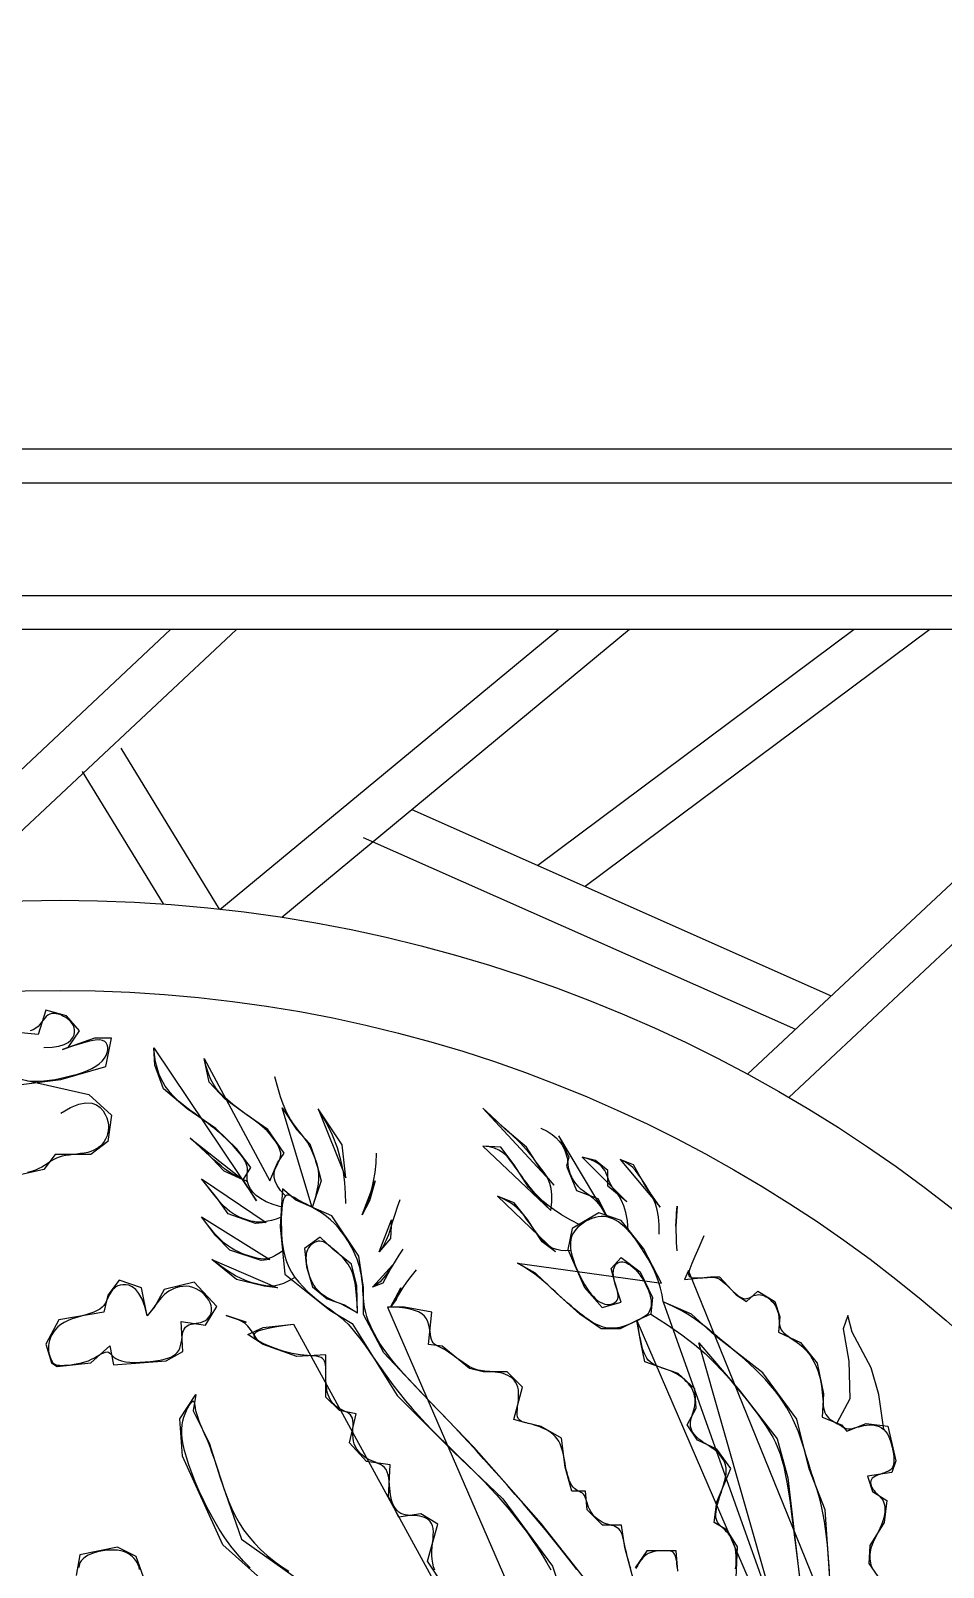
# Model space of a CAD drawing. Header units: metres. Extents: x -5582206 to 1721362, y -2047520 to 6750995.
# Drawn here: x 3892 to 4296, y 2332 to 3013 of the extents above; entities that cross this region are included whole.
import ezdxf

# ---------------------------------------------------------------- set-up
doc = ezdxf.new("R2010")
doc.units = ezdxf.units.M
for name, color, linetype in [('3', 3, 'Continuous'), ('4', 4, 'Continuous'), ('7', 7, 'Continuous')]:
    doc.layers.add(name, color=color, linetype=linetype)

msp = doc.modelspace()

# ---------------------------------------------------------------- linework, layer by layer
at = {"layer": '3'}
for p, q in [((3953.71, 2747.44), (3819.58, 2621.73)), ((3982.96, 2747.44), (3852.64, 2625.3)), ((4125.83, 2747.44), (3975.63, 2623.13)), ((4157.2, 2747.44), (4003.05, 2619.87)), ((4256.85, 2747.44), (4116.63, 2642.8)), ((4290.29, 2747.44), (4137.59, 2633.49)), ((3931.7, 2694.93), (3975.38, 2623.55)), ((4361.47, 2692.52), (4209.5, 2550.3)), ((3914.64, 2684.49), (3950.55, 2625.81)), ((4375.63, 2678.38), (4227.78, 2540.01)), ((4060.74, 2667.61), (4246.65, 2585.07)), ((4039.17, 2655.3), (4230.8, 2570.23))]:
    msp.add_line(p, q, dxfattribs=at)
for points in [[(5239.88, 1227.44), (5239.88, 2812.44), (2569.88, 2812.44), (2569.88, 1227.44)], [(5189.88, 1227.44), (5189.88, 2762.44), (2619.88, 2762.44), (2619.88, 1227.44)], [(3890.38, 2547.34), (3892.78, 2547.16), (3895.21, 2547.16), (3897.67, 2547.33), (3900.15, 2547.63), (3902.64, 2548.04), (3905.14, 2548.53), (3907.63, 2549.08), (3910.09, 2549.69), (3912.48, 2550.36), (3914.77, 2551.1), (3916.92, 2551.92), (3918.9, 2552.82), (3920.67, 2553.82), (3922.21, 2554.91), (3923.48, 2556.1), (3924.48, 2557.36), (3925.23, 2558.64), (3925.72, 2559.92), (3925.97, 2561.15), (3925.99, 2562.3), (3925.77, 2563.33), (3925.33, 2564.2), (3924.66, 2564.88), (3923.68, 2565.33), (3922.3, 2565.51), (3920.41, 2565.4), (3917.93, 2564.96), (3914.76, 2564.14), (3910.81, 2562.93), (3905.97, 2561.29), (3908.47, 2562.12), (3913.46, 2569.61), (3907.63, 2576.27), (3898.47, 2578.76), (3895.14, 2567.95), (3878.48, 2569.61)], [(3897.64, 2562.12), (3897.64, 2562.12), (3901.32, 2562.29), (3904.29, 2562.75), (3906.63, 2563.47), (3908.4, 2564.37), (3909.67, 2565.41), (3910.52, 2566.54), (3911.02, 2567.7), (3911.24, 2568.85), (3911.25, 2569.93), (3911.06, 2570.94), (3910.71, 2571.89), (3910.2, 2572.76), (3909.57, 2573.56), (3908.82, 2574.3), (3907.99, 2574.97), (3907.08, 2575.58), (3906.12, 2576.11), (3905.13, 2576.57), (3904.11, 2576.92), (3903.11, 2577.15), (3902.12, 2577.25), (3901.16, 2577.19), (3900.27, 2576.96), (3899.44, 2576.55), (3898.7, 2575.93), (3898.01, 2575.16), (3897.34, 2574.28), (3896.65, 2573.34), (3895.9, 2572.39), (3895.05, 2571.49), (3894.07, 2570.69), (3892.92, 2570.03), (3891.57, 2569.55)], [(3885.15, 2545.48), (3905.14, 2547.98), (3925.13, 2553.8), (3927.62, 2566.28), (3920.13, 2566.28), (3905.97, 2561.29)], [(4003.17, 2491.37), (4003.17, 2491.37), (3999.33, 2492.52), (3996.19, 2493.8), (3993.69, 2495.17), (3991.74, 2496.59), (3990.28, 2498.03), (3989.23, 2499.45), (3988.52, 2500.81), (3988.07, 2502.08), (3987.81, 2503.23), (3987.71, 2504.27), (3987.71, 2505.22), (3987.77, 2506.11), (3987.85, 2506.95), (3987.91, 2507.77), (3987.9, 2508.6), (3987.78, 2509.44), (3987.53, 2510.33), (3987.13, 2511.26), (3986.61, 2512.23), (3985.98, 2513.23), (3985.25, 2514.25), (3984.43, 2515.3), (3983.54, 2516.36), (3982.59, 2517.43), (3981.6, 2518.52), (3980.55, 2519.6), (3979.46, 2520.69), (3978.32, 2521.79), (3977.13, 2522.89), (3975.89, 2523.99), (3974.6, 2525.09), (3973.26, 2526.2), (3971.87, 2527.3), (3970.43, 2528.41), (3968.97, 2529.51), (3967.48, 2530.61), (3965.98, 2531.72), (3964.49, 2532.82), (3963, 2533.93), (3961.54, 2535.03), (3960.11, 2536.14), (3958.72, 2537.26), (3957.37, 2538.4), (3956.07, 2539.59), (3954.83, 2540.83), (3953.64, 2542.14), (3952.52, 2543.53), (3951.47, 2545.02), (3950.5, 2546.61), (3949.61, 2548.33), (3948.81, 2550.18), (3948.11, 2552.18), (3947.52, 2554.34), (3947.04, 2556.68), (3946.68, 2559.21), (3946.46, 2561.95), (3991.92, 2494.23), (3986.03, 2503.49), (3989.4, 2508.95), (3983.08, 2517.36), (3973.82, 2526.2), (3961.19, 2535.03), (3950.67, 2543.86), (3946.88, 2554.38), (3946.46, 2561.95)], [(4004.72, 2496.44), (4004.72, 2496.44), (4002.52, 2498.8), (4001.01, 2500.94), (4000.11, 2502.85), (3999.69, 2504.57), (3999.66, 2506.11), (3999.91, 2507.47), (4000.34, 2508.68), (4000.84, 2509.76), (4001.32, 2510.72), (4001.75, 2511.58), (4002.12, 2512.37), (4002.41, 2513.13), (4002.6, 2513.87), (4002.68, 2514.63), (4002.64, 2515.44), (4002.45, 2516.31), (4002.11, 2517.28), (4001.63, 2518.32), (4001.02, 2519.43), (4000.29, 2520.57), (3999.47, 2521.73), (3998.56, 2522.9), (3997.59, 2524.04), (3996.56, 2525.15), (3995.48, 2526.2), (3994.38, 2527.19), (3993.25, 2528.15), (3992.09, 2529.06), (3990.92, 2529.95), (3989.74, 2530.81), (3988.55, 2531.66), (3987.36, 2532.51), (3986.18, 2533.35), (3985, 2534.2), (3983.82, 2535.07), (3982.64, 2535.97), (3981.45, 2536.9), (3980.24, 2537.88), (3979.02, 2538.91), (3977.79, 2540.01), (3976.53, 2541.18), (3975.27, 2542.5), (3974.02, 2544.04), (3972.82, 2545.85), (3971.67, 2548.02), (3970.6, 2550.6), (3969.62, 2553.68), (3968.77, 2557.32), (3997.82, 2503.07), (4001.19, 2511.06), (4004.13, 2515.26), (3996.98, 2525.78), (3987.29, 2532.51), (3978.03, 2539.24), (3970.87, 2546.81), (3968.77, 2557.32)], [(3880.98, 2549.64), (3917.63, 2541.32), (3927.62, 2532.17), (3925.96, 2520.52), (3918.46, 2514.7), (3902.64, 2514.7), (3897.64, 2508.04), (3879.32, 2503.88)], [(3999.92, 2549.33), (3999.92, 2549.33), (4001.18, 2544.53), (4002.4, 2540.5), (4003.6, 2537.13), (4004.77, 2534.33), (4005.9, 2532.03), (4006.98, 2530.12), (4008.02, 2528.52), (4009.01, 2527.14), (4009.94, 2525.9), (4010.82, 2524.77), (4011.65, 2523.73), (4012.42, 2522.75), (4013.14, 2521.82), (4013.81, 2520.92), (4014.43, 2520.02), (4015.01, 2519.12), (4015.54, 2518.18), (4016.03, 2517.21), (4016.49, 2516.2), (4016.92, 2515.14), (4017.33, 2514.05), (4017.72, 2512.9), (4018.1, 2511.71), (4018.48, 2510.46), (4018.86, 2509.14), (4019.17, 2507.69), (4019.38, 2506), (4019.41, 2504.01), (4019.21, 2501.63), (4018.71, 2498.76), (4017.87, 2495.33), (4016.62, 2491.25), (4003.29, 2535.45), (4009.61, 2525.78), (4015.5, 2519.47), (4018.45, 2511.06), (4020.55, 2503.07), (4016.62, 2491.25)], [(3905.14, 2533), (3905.14, 2533), (3909.48, 2535.54), (3913.17, 2537.03), (3916.28, 2537.62), (3918.84, 2537.46), (3920.93, 2536.72), (3922.59, 2535.55), (3923.88, 2534.09), (3924.85, 2532.52), (3925.55, 2530.95), (3926.02, 2529.42), (3926.27, 2527.94), (3926.32, 2526.51), (3926.2, 2525.14), (3925.92, 2523.85), (3925.51, 2522.63), (3924.99, 2521.49), (3924.37, 2520.44), (3923.65, 2519.49), (3922.84, 2518.62), (3921.92, 2517.85), (3920.88, 2517.17), (3919.74, 2516.58), (3918.47, 2516.08), (3917.07, 2515.67), (3915.56, 2515.34), (3913.95, 2515.09), (3912.28, 2514.87), (3910.6, 2514.68), (3908.94, 2514.48), (3907.33, 2514.24), (3905.82, 2513.95), (3904.44, 2513.59), (3903.22, 2513.12), (3902.11, 2512.57), (3901.09, 2511.95), (3900.09, 2511.28), (3899.07, 2510.58), (3897.98, 2509.86), (3896.78, 2509.15), (3895.42, 2508.45), (3893.87, 2507.8), (3892.16, 2507.21), (3890.34, 2506.7)], [(4031.5, 2492.97), (4031.5, 2492.97), (4031.41, 2497.38), (4031.07, 2502.09), (4030.41, 2507.05), (4029.34, 2512.27), (4027.78, 2517.69), (4025.64, 2523.31), (4022.84, 2529.1), (4019.29, 2535.03), (4031.5, 2504.33), (4029.82, 2519.05), (4019.29, 2535.03)], [(4122.41, 2489.82), (4122.41, 2489.82), (4122.77, 2493.73), (4122.77, 2496.99), (4122.46, 2499.68), (4121.91, 2501.92), (4121.16, 2503.78), (4120.29, 2505.35), (4119.34, 2506.74), (4118.37, 2508.02), (4117.43, 2509.28), (4116.51, 2510.54), (4115.58, 2511.81), (4114.64, 2513.07), (4113.65, 2514.35), (4112.61, 2515.65), (4111.48, 2516.97), (4110.25, 2518.31), (4108.9, 2519.7), (4107.39, 2521.17), (4105.66, 2522.8), (4103.68, 2524.63), (4101.39, 2526.74), (4098.75, 2529.17), (4095.72, 2532), (4092.24, 2535.28), (4123.89, 2501.19), (4117.96, 2508.1), (4111.53, 2517.98), (4102.13, 2525.89), (4092.24, 2535.28)], [(3987.95, 2502.62), (3987.95, 2502.62), (3987.12, 2503), (3986.12, 2503.47), (3984.95, 2504.04), (3983.65, 2504.71), (3982.25, 2505.48), (3980.78, 2506.36), (3979.26, 2507.34), (3977.72, 2508.43), (3976.17, 2509.63), (3974.61, 2510.95), (3972.97, 2512.4), (3971.23, 2513.99), (3969.35, 2515.73), (3967.28, 2517.64), (3965, 2519.72), (3962.45, 2521.99), (3986.03, 2503.49), (3977.61, 2507.27), (3969.61, 2515.68), (3962.45, 2521.99)], [(4117.96, 2526.38), (4117.96, 2526.38), (4120.67, 2525.03), (4122.9, 2523.6), (4124.7, 2522.12), (4126.11, 2520.63), (4127.21, 2519.16), (4128.03, 2517.75), (4128.62, 2516.43), (4129.05, 2515.23), (4129.35, 2514.17), (4129.55, 2513.24), (4129.69, 2512.41), (4129.78, 2511.63), (4129.86, 2510.87), (4129.94, 2510.11), (4130.06, 2509.31), (4130.24, 2508.43), (4130.5, 2507.46), (4130.85, 2506.4), (4131.31, 2505.28), (4131.87, 2504.12), (4132.56, 2502.96), (4133.36, 2501.81), (4134.31, 2500.71), (4135.39, 2499.66), (4136.62, 2498.69), (4137.98, 2497.72), (4139.43, 2496.66), (4140.96, 2495.43), (4142.54, 2493.94), (4144.14, 2492.1), (4145.74, 2489.83), (4147.3, 2487.04), (4125.87, 2522.92), (4130.32, 2513.54), (4129.33, 2509.59), (4133.79, 2498.72), (4143.18, 2495.26), (4147.3, 2487.04)], [(4044.97, 2515.26), (4044.97, 2515.26), (4044.72, 2510.84), (4044.28, 2506.73), (4043.68, 2502.92), (4042.92, 2499.38), (4042.02, 2496.13), (4041, 2493.14), (4039.88, 2490.41), (4038.66, 2487.92), (4044.55, 2503.07), (4042.02, 2494.23), (4038.66, 2487.92)], [(4135.46, 2483.45), (4135.46, 2483.45), (4130.94, 2485.78), (4127.09, 2488.01), (4123.85, 2490.13), (4121.13, 2492.15), (4118.85, 2494.07), (4116.95, 2495.89), (4115.33, 2497.62), (4113.92, 2499.25), (4112.65, 2500.8), (4111.5, 2502.27), (4110.43, 2503.69), (4109.43, 2505.06), (4108.48, 2506.4), (4107.55, 2507.73), (4106.62, 2509.06), (4105.68, 2510.41), (4104.69, 2511.78), (4103.61, 2513.13), (4102.39, 2514.42), (4100.97, 2515.62), (4099.3, 2516.66), (4097.32, 2517.52), (4094.99, 2518.14), (4092.24, 2518.48), (4122.41, 2489.82), (4112.52, 2500.2), (4106.09, 2510.08), (4100.16, 2517.98), (4092.24, 2518.48)], [(4156.67, 2480.96), (4156.67, 2480.96), (4156.28, 2485.35), (4155.62, 2488.96), (4154.75, 2491.89), (4153.75, 2494.26), (4152.69, 2496.17), (4151.62, 2497.71), (4150.61, 2498.99), (4149.73, 2500.12), (4149.04, 2501.17), (4148.5, 2502.18), (4148.07, 2503.14), (4147.73, 2504.07), (4147.41, 2504.97), (4147.09, 2505.85), (4146.73, 2506.72), (4146.27, 2507.57), (4145.7, 2508.41), (4144.97, 2509.25), (4144.07, 2510.06), (4142.98, 2510.85), (4141.68, 2511.59), (4140.14, 2512.3), (4138.34, 2512.95), (4136.26, 2513.54), (4156.04, 2493.78), (4147.63, 2500.69), (4147.63, 2507.61), (4142.19, 2512.06), (4136.26, 2513.54)], [(4170.38, 2479.45), (4170.38, 2479.45), (4170.39, 2483.58), (4170.08, 2487.15), (4169.5, 2490.22), (4168.71, 2492.88), (4167.76, 2495.2), (4166.7, 2497.27), (4165.57, 2499.15), (4164.45, 2500.94), (4163.35, 2502.68), (4162.25, 2504.39), (4161.11, 2506.02), (4159.87, 2507.58), (4158.5, 2509.03), (4156.94, 2510.35), (4155.14, 2511.53), (4153.07, 2512.55), (4170.88, 2491.31), (4163.95, 2501.19), (4159.01, 2510.08), (4153.07, 2512.55)], [(4002.89, 2486.89), (4002.89, 2486.89), (4000.55, 2486.11), (3998.57, 2485.52), (3996.88, 2485.09), (3995.42, 2484.82), (3994.13, 2484.68), (3992.94, 2484.67), (3991.79, 2484.76), (3990.63, 2484.94), (3989.39, 2485.21), (3988.09, 2485.55), (3986.75, 2485.97), (3985.39, 2486.48), (3984.02, 2487.08), (3982.66, 2487.76), (3981.34, 2488.55), (3980.07, 2489.43), (3978.86, 2490.42), (3977.66, 2491.56), (3976.42, 2492.89), (3975.08, 2494.45), (3973.57, 2496.29), (3971.85, 2498.45), (3969.84, 2500.97), (3967.51, 2503.91), (3996.13, 2484.56), (3991.5, 2484.14), (3979.29, 2488.34), (3974.24, 2495.49), (3967.51, 2503.91)], [(4140.03, 2323.18), (4118.09, 2351.07), (4088.18, 2384.94), (4065.24, 2408.85), (4048.29, 2426.78), (4039.31, 2443.72), (4039.31, 2455.68), (4037.32, 2469.62), (4025.35, 2487.56), (4009.39, 2494.53), (4003.41, 2499.51), (4002.41, 2482.57), (4004.41, 2461.65), (4024.35, 2445.71), (4034.32, 2439.74), (4054.27, 2407.86), (4079.2, 2382.95), (4101.14, 2362.03), (4123.08, 2332.14), (4130.06, 2311.22)], [(4133.83, 2330.65), (4131.33, 2333.97), (4128.69, 2337.39), (4125.91, 2340.91), (4122.99, 2344.53), (4119.94, 2348.25), (4116.76, 2352.07), (4113.47, 2355.97), (4110.07, 2359.93), (4106.61, 2363.93), (4103.11, 2367.92), (4099.61, 2371.89), (4096.13, 2375.79), (4092.69, 2379.6), (4089.34, 2383.28), (4086.09, 2386.82), (4082.95, 2390.2), (4079.91, 2393.45), (4076.98, 2396.57), (4074.15, 2399.56), (4071.41, 2402.43), (4068.78, 2405.19), (4066.24, 2407.86), (4063.79, 2410.43), (4061.44, 2412.91), (4059.2, 2415.32), (4057.05, 2417.67), (4055.02, 2419.97), (4053.1, 2422.22), (4051.3, 2424.43), (4049.62, 2426.62), (4048.06, 2428.79), (4046.63, 2430.94), (4045.32, 2433.05), (4044.15, 2435.13), (4043.11, 2437.16), (4042.21, 2439.13), (4041.44, 2441.05), (4040.81, 2442.89), (4040.31, 2444.66), (4039.94, 2446.36), (4039.66, 2448.02), (4039.46, 2449.64), (4039.31, 2451.23), (4039.19, 2452.81), (4039.09, 2454.4), (4038.98, 2456.01), (4038.84, 2457.64), (4038.65, 2459.31), (4038.39, 2461.02), (4038.06, 2462.77), (4037.64, 2464.57), (4037.11, 2466.42), (4036.45, 2468.32), (4035.65, 2470.29), (4034.71, 2472.31), (4033.61, 2474.36), (4032.39, 2476.41), (4031.04, 2478.44), (4029.59, 2480.42), (4028.03, 2482.31), (4026.4, 2484.09), (4024.68, 2485.73), (4022.91, 2487.2), (4021.11, 2488.52), (4019.29, 2489.71), (4017.5, 2490.77), (4015.75, 2491.74), (4014.07, 2492.62), (4012.5, 2493.43), (4011.06, 2494.2), (4009.76, 2494.92), (4008.61, 2495.58), (4007.6, 2496.12), (4006.71, 2496.52), (4005.94, 2496.73), (4005.28, 2496.72), (4004.72, 2496.44), (4004.24, 2495.86), (4003.84, 2494.94), (4003.52, 2493.72), (4003.27, 2492.23), (4003.08, 2490.5), (4002.95, 2488.57), (4002.89, 2486.47), (4002.87, 2484.24), (4002.91, 2481.91), (4003, 2479.52), (4003.17, 2477.08), (4003.44, 2474.61), (4003.85, 2472.13), (4004.42, 2469.67), (4005.18, 2467.22), (4006.16, 2464.82), (4007.4, 2462.48), (4008.9, 2460.22), (4010.63, 2458.04), (4012.53, 2455.97), (4014.55, 2453.99), (4016.62, 2452.14), (4018.71, 2450.41), (4020.75, 2448.82), (4022.69, 2447.37), (4024.49, 2446.07), (4026.17, 2444.85), (4027.77, 2443.65), (4029.34, 2442.39), (4030.9, 2441.01), (4032.51, 2439.43), (4034.19, 2437.59), (4035.99, 2435.42), (4037.93, 2432.86), (4040.03, 2429.96), (4042.25, 2426.79), (4044.61, 2423.4), (4047.08, 2419.87), (4049.66, 2416.25), (4052.34, 2412.61), (4055.1, 2409.02), (4057.94, 2405.52), (4060.85, 2402.13), (4063.8, 2398.83), (4066.78, 2395.63), (4069.77, 2392.51), (4072.77, 2389.47), (4075.75, 2386.51), (4078.7, 2383.61), (4081.61, 2380.78), (4084.48, 2377.98), (4087.31, 2375.19), (4090.11, 2372.39), (4092.89, 2369.54), (4095.65, 2366.64), (4098.4, 2363.64), (4101.14, 2360.53), (4103.88, 2357.29), (4106.59, 2353.95), (4109.24, 2350.53), (4111.8, 2347.08), (4114.24, 2343.64), (4116.54, 2340.22), (4118.67, 2336.88), (4120.59, 2333.64), (4122.29, 2330.52)], [(4055.5, 2494.65), (4055.5, 2494.65), (4054.22, 2491.37), (4053.16, 2488.14), (4052.23, 2485.01), (4051.34, 2481.98), (4050.39, 2479.1), (4049.28, 2476.38), (4047.93, 2473.84), (4046.23, 2471.52), (4051.71, 2485.82), (4051.29, 2477.41), (4046.23, 2471.52)], [(4131.26, 2472.09), (4131.26, 2472.09), (4128.86, 2472.01), (4126.79, 2472.16), (4124.99, 2472.53), (4123.45, 2473.07), (4122.1, 2473.77), (4120.92, 2474.59), (4119.85, 2475.52), (4118.87, 2476.53), (4117.93, 2477.58), (4117.01, 2478.69), (4116.12, 2479.84), (4115.24, 2481.02), (4114.36, 2482.24), (4113.47, 2483.5), (4112.55, 2484.78), (4111.61, 2486.08), (4110.63, 2487.4), (4109.56, 2488.73), (4108.35, 2490.05), (4106.97, 2491.36), (4105.35, 2492.65), (4103.47, 2493.9), (4101.25, 2495.1), (4098.67, 2496.25), (4124.39, 2471.54), (4118.45, 2475.99), (4112.03, 2485.87), (4106.09, 2493.28), (4098.67, 2496.25)], [(4003.85, 2472.13), (4003.85, 2472.13), (4001.77, 2470.81), (4000.01, 2469.81), (3998.52, 2469.1), (3997.22, 2468.63), (3996.04, 2468.39), (3994.94, 2468.32), (3993.83, 2468.41), (3992.66, 2468.61), (3991.38, 2468.9), (3989.99, 2469.27), (3988.52, 2469.73), (3987, 2470.26), (3985.45, 2470.87), (3983.9, 2471.56), (3982.36, 2472.33), (3980.87, 2473.17), (3979.44, 2474.1), (3978.03, 2475.15), (3976.6, 2476.39), (3975.1, 2477.85), (3973.48, 2479.6), (3971.71, 2481.69), (3969.73, 2484.17), (3967.51, 2487.08), (3997.82, 2468.16), (3994.03, 2467.74), (3980.14, 2472.36), (3973.82, 2478.67), (3967.51, 2487.08)], [(4172.16, 2449.42), (4172.16, 2449.42), (4171.72, 2452.49), (4171.03, 2455.5), (4170.12, 2458.42), (4169.04, 2461.24), (4167.82, 2463.95), (4166.51, 2466.53), (4165.16, 2468.97), (4163.79, 2471.26), (4162.44, 2473.38), (4161.12, 2475.34), (4159.83, 2477.15), (4158.55, 2478.8), (4157.29, 2480.29), (4156.04, 2481.64), (4154.8, 2482.84), (4153.57, 2483.89), (4152.33, 2484.81), (4151.09, 2485.59), (4149.84, 2486.22), (4148.58, 2486.7), (4147.3, 2487.04), (4146.01, 2487.22), (4144.69, 2487.24), (4143.35, 2487.11), (4141.98, 2486.81), (4140.6, 2486.37), (4139.23, 2485.8), (4137.91, 2485.11), (4136.64, 2484.32), (4135.46, 2483.45), (4134.39, 2482.5), (4133.46, 2481.51), (4132.67, 2480.47), (4132.03, 2479.38), (4131.55, 2478.23), (4131.22, 2477.02), (4131.04, 2475.73), (4131.01, 2474.35), (4131.13, 2472.88), (4131.4, 2471.3), (4131.81, 2469.61), (4132.35, 2467.83), (4133, 2466), (4133.74, 2464.14), (4134.57, 2462.29), (4135.45, 2460.47), (4136.38, 2458.71), (4137.33, 2457.05), (4138.29, 2455.51), (4139.26, 2454.1), (4140.24, 2452.82), (4141.22, 2451.69), (4142.22, 2450.71), (4143.22, 2449.88), (4144.23, 2449.22), (4145.24, 2448.74), (4146.26, 2448.42), (4147.27, 2448.27), (4148.24, 2448.27), (4149.15, 2448.42), (4149.98, 2448.69), (4150.7, 2449.07), (4151.3, 2449.56), (4151.75, 2450.14), (4152.04, 2450.79), (4152.19, 2451.51), (4152.2, 2452.29), (4152.11, 2453.12), (4151.95, 2453.99), (4151.72, 2454.88), (4151.46, 2455.8), (4151.18, 2456.72), (4150.9, 2457.65), (4150.65, 2458.57), (4150.43, 2459.48), (4150.25, 2460.38), (4150.12, 2461.25), (4150.06, 2462.11), (4150.08, 2462.93), (4150.19, 2463.72), (4150.39, 2464.47), (4150.69, 2465.17), (4151.08, 2465.79), (4151.56, 2466.32), (4152.12, 2466.74), (4152.75, 2467.03), (4153.45, 2467.19), (4154.23, 2467.18), (4155.06, 2467), (4155.94, 2466.66), (4156.85, 2466.16), (4157.79, 2465.52), (4158.74, 2464.76), (4159.67, 2463.88), (4160.59, 2462.9), (4161.48, 2461.83), (4162.32, 2460.68), (4163.11, 2459.47), (4163.84, 2458.22), (4164.5, 2456.95), (4165.09, 2455.67), (4165.61, 2454.4), (4166.04, 2453.15), (4166.38, 2451.95), (4166.62, 2450.81), (4166.77, 2449.73), (4166.82, 2448.72), (4166.78, 2447.77), (4166.65, 2446.89), (4166.44, 2446.07), (4166.14, 2445.33), (4165.75, 2444.65), (4165.28, 2444.05), (4164.73, 2443.5), (4164.12, 2443), (4163.45, 2442.55), (4162.72, 2442.12), (4161.95, 2441.71), (4161.15, 2441.32), (4160.31, 2440.92), (4159.45, 2440.51), (4158.58, 2440.1), (4157.68, 2439.7), (4156.76, 2439.31), (4155.82, 2438.94), (4154.87, 2438.6), (4153.9, 2438.3), (4152.92, 2438.05), (4151.92, 2437.86), (4150.9, 2437.72), (4149.87, 2437.66), (4148.83, 2437.66), (4147.77, 2437.75), (4146.7, 2437.92), (4145.61, 2438.17), (4144.5, 2438.53), (4143.38, 2438.98), (4142.24, 2439.52), (4141.09, 2440.15), (4139.93, 2440.86), (4138.74, 2441.65), (4137.55, 2442.5), (4136.33, 2443.41), (4135.1, 2444.37), (4133.86, 2445.38), (4132.59, 2446.44), (4131.3, 2447.55), (4129.98, 2448.72), (4128.62, 2449.93), (4127.22, 2451.2), (4125.77, 2452.53), (4124.27, 2453.92), (4122.7, 2455.37), (4121.05, 2456.88), (4119.28, 2458.43), (4117.36, 2460.02), (4115.26, 2461.64), (4112.95, 2463.28), (4110.4, 2464.94), (4107.57, 2466.6), (4171.37, 2457.71), (4163.46, 2473.03), (4153.57, 2485.38), (4143.68, 2488.84), (4131.81, 2481.92), (4129.83, 2472.53), (4137.25, 2455.73), (4145.16, 2446.84), (4153.57, 2449.31), (4151.09, 2456.72), (4149.12, 2464.13), (4153.57, 2469.07), (4161.97, 2462.65), (4167.41, 2451.29), (4166.63, 2443.9), (4160.54, 2441.04), (4153.07, 2437.46), (4144.67, 2437.46), (4135.27, 2443.88), (4124.88, 2453.26), (4115.49, 2462.16), (4107.57, 2466.6)], [(4178.29, 2472.04), (4178.29, 2472.04), (4178.13, 2475.64), (4178.02, 2478.46), (4177.95, 2480.72), (4177.92, 2482.66), (4177.95, 2484.5), (4178.02, 2486.49), (4178.13, 2488.84), (4178.29, 2491.8), (4177.8, 2482.91), (4178.29, 2491.8)], [(4036.73, 2444.54), (4036.73, 2444.54), (4036.55, 2448.69), (4036.29, 2452.24), (4035.97, 2455.26), (4035.57, 2457.82), (4035.1, 2459.98), (4034.56, 2461.82), (4033.94, 2463.39), (4033.26, 2464.78), (4032.5, 2466.03), (4031.69, 2467.17), (4030.83, 2468.21), (4029.94, 2469.17), (4029.03, 2470.06), (4028.11, 2470.9), (4027.21, 2471.68), (4026.32, 2472.44), (4025.47, 2473.17), (4024.65, 2473.87), (4023.86, 2474.52), (4023.07, 2475.09), (4022.3, 2475.57), (4021.53, 2475.94), (4020.75, 2476.19), (4019.97, 2476.29), (4019.17, 2476.23), (4018.37, 2476.03), (4017.58, 2475.7), (4016.83, 2475.24), (4016.13, 2474.68), (4015.5, 2474.03), (4014.95, 2473.3), (4014.51, 2472.51), (4014.18, 2471.66), (4013.96, 2470.78), (4013.84, 2469.86), (4013.81, 2468.9), (4013.85, 2467.91), (4013.96, 2466.89), (4014.12, 2465.86), (4014.32, 2464.81), (4014.55, 2463.74), (4014.82, 2462.68), (4015.12, 2461.62), (4015.46, 2460.57), (4015.86, 2459.54), (4016.29, 2458.54), (4016.79, 2457.58), (4017.33, 2456.66), (4017.94, 2455.8), (4018.61, 2454.98), (4019.35, 2454.22), (4020.15, 2453.49), (4021.02, 2452.8), (4021.97, 2452.15), (4022.98, 2451.52), (4024.08, 2450.92), (4025.25, 2450.34), (4026.51, 2449.75), (4027.88, 2449.12), (4029.37, 2448.44), (4030.98, 2447.67), (4032.74, 2446.78), (4034.65, 2445.74), (4036.73, 2444.54), (4036.34, 2456.47), (4034.03, 2466.09), (4025.94, 2472.63), (4020.16, 2478.02), (4013.23, 2473.02), (4014, 2464.94), (4016.69, 2456.08), (4023.24, 2450.7), (4030.95, 2448), (4036.73, 2444.54)], [(4190.21, 2478.66), (4190.21, 2478.66), (4187.92, 2473.49), (4186.14, 2469.44), (4184.84, 2466.35), (4183.98, 2464.09), (4183.5, 2462.52), (4183.37, 2461.48), (4183.55, 2460.85), (4183.98, 2460.46), (4184.64, 2460.22), (4185.47, 2460.06), (4186.44, 2459.98), (4187.5, 2459.97), (4188.61, 2460.01), (4189.73, 2460.07), (4190.81, 2460.15), (4191.83, 2460.23), (4192.74, 2460.29), (4193.55, 2460.32), (4194.29, 2460.3), (4194.98, 2460.23), (4195.64, 2460.08), (4196.28, 2459.85), (4196.94, 2459.53), (4197.63, 2459.09), (4198.37, 2458.53), (4199.15, 2457.87), (4199.95, 2457.15), (4200.78, 2456.37), (4201.61, 2455.57), (4202.43, 2454.77), (4203.23, 2454.01), (4204, 2453.29), (4204.73, 2452.66), (4205.42, 2452.11), (4206.08, 2451.64), (4206.71, 2451.27), (4207.33, 2451), (4207.93, 2450.83), (4208.53, 2450.77), (4209.14, 2450.82), (4209.75, 2450.98), (4210.37, 2451.22), (4211.01, 2451.52), (4211.67, 2451.83), (4212.35, 2452.13), (4213.05, 2452.39), (4213.79, 2452.56), (4214.56, 2452.63), (4215.36, 2452.56), (4216.18, 2452.36), (4217, 2452.05), (4217.82, 2451.63), (4218.62, 2451.12), (4219.38, 2450.54), (4220.09, 2449.9), (4220.74, 2449.21), (4221.3, 2448.48), (4221.8, 2447.72), (4222.21, 2446.93), (4222.57, 2446.12), (4222.86, 2445.29), (4223.09, 2444.45), (4223.27, 2443.6), (4223.4, 2442.75), (4223.49, 2441.89), (4223.56, 2441.04), (4223.64, 2440.2), (4223.74, 2439.38), (4223.91, 2438.57), (4224.16, 2437.78), (4224.52, 2437.02), (4225.02, 2436.29), (4225.66, 2435.59), (4226.45, 2434.92), (4227.34, 2434.25), (4228.32, 2433.58), (4229.36, 2432.89), (4230.45, 2432.17), (4231.54, 2431.41), (4232.62, 2430.59), (4233.68, 2429.7), (4234.69, 2428.74), (4235.65, 2427.7), (4236.57, 2426.6), (4237.43, 2425.42), (4238.24, 2424.18), (4238.98, 2422.86), (4239.66, 2421.47), (4240.27, 2420.01), (4240.81, 2418.5), (4241.28, 2416.94), (4241.68, 2415.36), (4242.03, 2413.78), (4242.31, 2412.2), (4242.53, 2410.64), (4242.7, 2409.12), (4242.82, 2407.65), (4242.91, 2406.24), (4243, 2404.9), (4243.11, 2403.63), (4243.26, 2402.44), (4243.48, 2401.34), (4243.79, 2400.34), (4244.23, 2399.43), (4244.79, 2398.63), (4245.47, 2397.92), (4246.23, 2397.29), (4247.04, 2396.73), (4247.88, 2396.23), (4248.71, 2395.78), (4249.49, 2395.36), (4250.22, 2394.96), (4250.85, 2394.58), (4251.41, 2394.21), (4251.92, 2393.88), (4252.4, 2393.59), (4252.89, 2393.35), (4253.4, 2393.17), (4253.96, 2393.08), (4254.59, 2393.06), (4255.32, 2393.14), (4256.13, 2393.3), (4257.02, 2393.52), (4257.98, 2393.76), (4259, 2394.03), (4260.06, 2394.28), (4261.16, 2394.5), (4262.29, 2394.68), (4263.44, 2394.78), (4264.59, 2394.8), (4265.73, 2394.7), (4266.85, 2394.48), (4267.92, 2394.11), (4268.94, 2393.57), (4269.89, 2392.85), (4270.76, 2391.92), (4271.53, 2390.79), (4272.2, 2389.48), (4272.79, 2388.04), (4273.28, 2386.52), (4273.68, 2384.97), (4273.99, 2383.44), (4274.22, 2381.97), (4274.37, 2380.62), (4274.44, 2379.41), (4274.41, 2378.36), (4274.3, 2377.43), (4274.07, 2376.63), (4273.74, 2375.93), (4273.29, 2375.33), (4272.71, 2374.81), (4271.99, 2374.35), (4271.14, 2373.95), (4270.2, 2373.58), (4269.19, 2373.23), (4268.18, 2372.89), (4267.19, 2372.53), (4266.28, 2372.14), (4265.49, 2371.71), (4264.86, 2371.21), (4264.43, 2370.64), (4264.18, 2370.01), (4264.1, 2369.32), (4264.17, 2368.6), (4264.38, 2367.87), (4264.7, 2367.13), (4265.12, 2366.4), (4265.62, 2365.7), (4266.18, 2365.05), (4266.79, 2364.42), (4267.41, 2363.8), (4268.02, 2363.18), (4268.61, 2362.53), (4269.15, 2361.84), (4269.62, 2361.1), (4270, 2360.29), (4270.26, 2359.39), (4270.41, 2358.41), (4270.46, 2357.37), (4270.4, 2356.26), (4270.24, 2355.11), (4270, 2353.92), (4269.66, 2352.7), (4269.24, 2351.45), (4268.74, 2350.2), (4268.18, 2348.95), (4267.58, 2347.7), (4266.96, 2346.46), (4266.36, 2345.23), (4265.77, 2344.01), (4265.23, 2342.83), (4264.77, 2341.67), (4264.38, 2340.55), (4264.09, 2339.46), (4263.87, 2338.41), (4263.74, 2337.39), (4263.69, 2336.42), (4263.72, 2335.47), (4263.83, 2334.56), (4264.01, 2333.69), (4264.25, 2332.85), (4264.54, 2332.05), (4264.84, 2331.28)], [(4008.9, 2460.22), (4008.9, 2460.22), (4006.22, 2458.69), (4003.91, 2457.59), (4001.9, 2456.86), (4000.11, 2456.45), (3998.47, 2456.3), (3996.91, 2456.37), (3995.35, 2456.58), (3993.71, 2456.91), (3991.94, 2457.3), (3989.97, 2457.82), (3987.78, 2458.55), (3985.33, 2459.57), (3982.58, 2460.97), (3979.49, 2462.81), (3976.02, 2465.18), (3972.14, 2468.16), (4001.19, 2455.54), (3995.29, 2456.38), (3983.08, 2459.32), (3972.14, 2468.16)], [(4056.76, 2472.78), (4056.76, 2472.78), (4055.04, 2470.08), (4053.35, 2467.37), (4051.68, 2464.76), (4050.02, 2462.32), (4048.36, 2460.14), (4046.7, 2458.29), (4045.01, 2456.87), (4043.29, 2455.96), (4052.13, 2465.63), (4047.92, 2457.64), (4043.29, 2455.96)], [(4062.65, 2463.53), (4062.65, 2463.53), (4060.34, 2460.67), (4058.39, 2458.07), (4056.77, 2455.71), (4055.4, 2453.59), (4054.23, 2451.67), (4053.21, 2449.96), (4052.26, 2448.43), (4051.35, 2447.07), (4055.92, 2455.54), (4053.81, 2450.49), (4051.35, 2447.07)], [(4375.5, 1989.98), (4183.37, 2463.27), (4181.65, 2459.28), (4193.06, 2460.42), (4197.06, 2460.42), (4204.48, 2452.44), (4209.04, 2449.59), (4214.18, 2454.15), (4221.59, 2449.59), (4223.88, 2442.75), (4223.3, 2435.91), (4233, 2431.35), (4240.42, 2422.23), (4243.27, 2408.55), (4242.7, 2398.29), (4251.26, 2394.87), (4253.54, 2392.02), (4262.1, 2395.44), (4271.8, 2394.3), (4275.23, 2378.91), (4273.51, 2373.78), (4262.67, 2372.07), (4264.96, 2365.23), (4271.23, 2361.24), (4270.09, 2351.55), (4263.81, 2341.29), (4263.24, 2333.31), (4267.24, 2327.61)], [(3943.45, 2443.14), (3943.45, 2443.14), (3942.4, 2447.33), (3941.17, 2450.61), (3939.8, 2453.08), (3938.35, 2454.86), (3936.85, 2456.03), (3935.37, 2456.71), (3933.94, 2457), (3932.62, 2457), (3931.45, 2456.81), (3930.42, 2456.46), (3929.52, 2455.97), (3928.74, 2455.36), (3928.06, 2454.65), (3927.47, 2453.87), (3926.96, 2453.03), (3926.51, 2452.15), (3926.12, 2451.26), (3925.73, 2450.37), (3925.31, 2449.48), (3924.81, 2448.61), (3924.2, 2447.77), (3923.43, 2446.96), (3922.46, 2446.2), (3921.24, 2445.49), (3919.75, 2444.85), (3918.04, 2444.24), (3916.18, 2443.66), (3914.21, 2443.07), (3912.21, 2442.45), (3910.25, 2441.79), (3908.38, 2441.05), (3906.66, 2440.22), (3905.16, 2439.29), (3903.86, 2438.25), (3902.77, 2437.13), (3901.86, 2435.96), (3901.12, 2434.75), (3900.55, 2433.52), (3900.14, 2432.28), (3899.86, 2431.07), (3899.71, 2429.9), (3899.68, 2428.77), (3899.75, 2427.7), (3899.9, 2426.69), (3900.11, 2425.75), (3900.37, 2424.89), (3900.66, 2424.12), (3900.97, 2423.44), (3901.29, 2422.87), (3901.63, 2422.4), (3902.02, 2422.01), (3902.48, 2421.71), (3903.04, 2421.49), (3903.72, 2421.34), (3904.55, 2421.25), (3905.55, 2421.23), (3906.74, 2421.25), (3908.08, 2421.34), (3909.54, 2421.48), (3911.09, 2421.69), (3912.68, 2421.98), (3914.28, 2422.34), (3915.85, 2422.78), (3917.36, 2423.3), (3918.77, 2423.91), (3920.07, 2424.57), (3921.27, 2425.24), (3922.37, 2425.87), (3923.36, 2426.42), (3924.24, 2426.85), (3925.03, 2427.12), (3925.7, 2427.18), (3926.29, 2427.02), (3926.82, 2426.65), (3927.35, 2426.14), (3927.95, 2425.54), (3928.67, 2424.89), (3929.56, 2424.24), (3930.67, 2423.65), (3932.07, 2423.17), (3933.79, 2422.83), (3935.77, 2422.63), (3937.95, 2422.55), (3940.24, 2422.59), (3942.58, 2422.73), (3944.89, 2422.95), (3947.1, 2423.24), (3949.14, 2423.58), (3950.95, 2423.97), (3952.52, 2424.41), (3953.87, 2424.91), (3955.02, 2425.49), (3955.99, 2426.16), (3956.77, 2426.94), (3957.4, 2427.83), (3957.89, 2428.85), (3958.24, 2430.01), (3958.51, 2431.26), (3958.73, 2432.56), (3958.93, 2433.86), (3959.16, 2435.12), (3959.45, 2436.28), (3959.85, 2437.31), (3960.39, 2438.14), (3961.1, 2438.76), (3961.95, 2439.2), (3962.93, 2439.49), (3963.98, 2439.7), (3965.08, 2439.88), (3966.18, 2440.06), (3967.27, 2440.29), (3968.3, 2440.64), (3969.24, 2441.13), (3970.07, 2441.77), (3970.78, 2442.53), (3971.34, 2443.4), (3971.73, 2444.37), (3971.95, 2445.42), (3971.97, 2446.54), (3971.77, 2447.71), (3971.34, 2448.92), (3970.71, 2450.14), (3969.88, 2451.33), (3968.89, 2452.46), (3967.75, 2453.5), (3966.5, 2454.42), (3965.15, 2455.18), (3963.72, 2455.76), (3962.24, 2456.12), (3960.73, 2456.27), (3959.2, 2456.22), (3957.69, 2455.99), (3956.2, 2455.59), (3954.77, 2455.03), (3953.4, 2454.31), (3952.13, 2453.47), (3950.95, 2452.5), (3949.86, 2451.42), (3948.83, 2450.23), (3947.81, 2448.95), (3946.8, 2447.59), (3945.75, 2446.17), (3944.65, 2444.68), (3943.45, 2443.14), (3940.95, 2455.62), (3930.96, 2458.95), (3925.96, 2452.29), (3924.29, 2444.8), (3904.3, 2441.47), (3898.47, 2430.66), (3900.97, 2422.34), (3903.47, 2420.67), (3918.46, 2422.34), (3926.83, 2429.82), (3928.46, 2421.5), (3951.78, 2423.17), (3959.28, 2427.33), (3958.44, 2440.64), (3969.27, 2438.98), (3974.27, 2447.3), (3964.27, 2458.11), (3950.95, 2454.79), (3946.78, 2447.3), (3943.45, 2443.14)], [(4157.77, 2331.11), (4157.4, 2332.3), (4157.02, 2333.65), (4156.63, 2335.11), (4156.24, 2336.65), (4155.87, 2338.22), (4155.52, 2339.76), (4155.2, 2341.23), (4154.91, 2342.62), (4154.61, 2343.93), (4154.29, 2345.13), (4153.94, 2346.21), (4153.53, 2347.18), (4153.06, 2348.01), (4152.49, 2348.7), (4151.83, 2349.24), (4151.07, 2349.67), (4150.24, 2350), (4149.36, 2350.28), (4148.43, 2350.53), (4147.47, 2350.79), (4146.51, 2351.09), (4145.56, 2351.47), (4144.62, 2351.95), (4143.72, 2352.52), (4142.87, 2353.18), (4142.06, 2353.91), (4141.31, 2354.71), (4140.63, 2355.56), (4140.02, 2356.46), (4139.5, 2357.39), (4139.07, 2358.35), (4138.72, 2359.3), (4138.41, 2360.25), (4138.13, 2361.16), (4137.86, 2362.01), (4137.57, 2362.8), (4137.24, 2363.49), (4136.86, 2364.07), (4136.39, 2364.53), (4135.86, 2364.9), (4135.28, 2365.21), (4134.66, 2365.5), (4134.03, 2365.81), (4133.4, 2366.18), (4132.78, 2366.64), (4132.19, 2367.22), (4131.65, 2367.96), (4131.15, 2368.85), (4130.69, 2369.88), (4130.27, 2371.02), (4129.88, 2372.26), (4129.53, 2373.58), (4129.21, 2374.97), (4128.91, 2376.42), (4128.64, 2377.9), (4128.37, 2379.39), (4128.09, 2380.88), (4127.78, 2382.35), (4127.42, 2383.78), (4127, 2385.15), (4126.49, 2386.44), (4125.88, 2387.63), (4125.17, 2388.71), (4124.35, 2389.67), (4123.45, 2390.53), (4122.49, 2391.3), (4121.5, 2391.98), (4120.48, 2392.57), (4119.45, 2393.1), (4118.44, 2393.55), (4117.47, 2393.95), (4116.53, 2394.29), (4115.62, 2394.59), (4114.74, 2394.86), (4113.89, 2395.09), (4113.07, 2395.3), (4112.28, 2395.5), (4111.51, 2395.69), (4110.76, 2395.89), (4110.06, 2396.1), (4109.41, 2396.37), (4108.83, 2396.72), (4108.33, 2397.16), (4107.92, 2397.73), (4107.63, 2398.45), (4107.47, 2399.35), (4107.44, 2400.43), (4107.52, 2401.68), (4107.65, 2403.05), (4107.82, 2404.5), (4107.97, 2405.99), (4108.07, 2407.48), (4108.09, 2408.93), (4107.98, 2410.31), (4107.71, 2411.57), (4107.28, 2412.72), (4106.72, 2413.75), (4106.04, 2414.67), (4105.24, 2415.48), (4104.34, 2416.17), (4103.36, 2416.76), (4102.3, 2417.24), (4101.19, 2417.61), (4100.03, 2417.9), (4098.85, 2418.11), (4097.65, 2418.26), (4096.46, 2418.37), (4095.3, 2418.46), (4094.17, 2418.54), (4093.09, 2418.62), (4092.09, 2418.73), (4091.13, 2418.88), (4090.2, 2419.07), (4089.28, 2419.33), (4088.35, 2419.67), (4087.38, 2420.09), (4086.37, 2420.62), (4085.28, 2421.27), (4084.1, 2422.04), (4082.85, 2422.9), (4081.55, 2423.83), (4080.23, 2424.78), (4078.91, 2425.73), (4077.61, 2426.64), (4076.37, 2427.47), (4075.19, 2428.2), (4074.1, 2428.79), (4073.11, 2429.3), (4072.22, 2429.74), (4071.44, 2430.18), (4070.76, 2430.65), (4070.19, 2431.21), (4069.73, 2431.89), (4069.39, 2432.73), (4069.15, 2433.78), (4068.98, 2434.98), (4068.83, 2436.31), (4068.63, 2437.7), (4068.34, 2439.11), (4067.9, 2440.5), (4067.25, 2441.81), (4066.36, 2443), (4065.17, 2444.03), (4063.69, 2444.89), (4061.95, 2445.6), (4059.96, 2446.16), (4057.75, 2446.58), (4055.33, 2446.87), (4052.73, 2447.04), (4049.96, 2447.09), (4313.99, 1838.35)], [(4158.93, 2326.15), (4155.14, 2340.51), (4153.63, 2350.34), (4145.31, 2350.34), (4138.5, 2357.14), (4137.74, 2365.46), (4131.69, 2365.46), (4128.66, 2376.04), (4127.15, 2388.89), (4118.07, 2394.18), (4111.26, 2395.69), (4105.96, 2397.2), (4109.74, 2411.57), (4102.93, 2418.37), (4092.34, 2418.37), (4086.28, 2419.88), (4074.18, 2429.71), (4068.12, 2430.46), (4069.64, 2444.83), (4057.53, 2447.09), (4049.96, 2447.09)], [(4245.85, 2329.96), (4245.55, 2333.99), (4245.25, 2337.89), (4244.92, 2341.66), (4244.55, 2345.28), (4244.14, 2348.75), (4243.67, 2352.04), (4243.13, 2355.16), (4242.52, 2358.09), (4241.85, 2360.87), (4241.12, 2363.52), (4240.35, 2366.07), (4239.55, 2368.56), (4238.74, 2371.02), (4237.93, 2373.48), (4237.13, 2375.96), (4236.35, 2378.51), (4235.58, 2381.1), (4234.78, 2383.73), (4233.94, 2386.39), (4233.05, 2389.07), (4232.07, 2391.76), (4230.98, 2394.45), (4229.77, 2397.12), (4228.41, 2399.77), (4226.92, 2402.39), (4225.28, 2404.97), (4223.52, 2407.52), (4221.63, 2410.02), (4219.63, 2412.47), (4217.52, 2414.88), (4215.3, 2417.22), (4212.99, 2419.51), (4210.6, 2421.74), (4208.16, 2423.91), (4205.69, 2426.03), (4203.22, 2428.1), (4200.77, 2430.12), (4198.37, 2432.1), (4196.03, 2434.04), (4193.77, 2435.95), (4191.5, 2437.83), (4189.12, 2439.7), (4186.53, 2441.58), (4183.65, 2443.48), (4180.35, 2445.41), (4176.56, 2447.38), (4172.16, 2449.42), (4343.91, 1967.58)], [(4304.23, 2182.93), (4293.65, 2218.6), (4271.17, 2245.02), (4253.98, 2262.2), (4248.69, 2289.94), (4246.04, 2326.94), (4243.97, 2357.17), (4236.87, 2375.31), (4231.35, 2397.38), (4216.35, 2417.88), (4195.04, 2434.44), (4184.78, 2443.9), (4172.16, 2449.42)], [(3992.36, 2432.38), (3992.36, 2432.38), (3990.67, 2435.03), (3989.29, 2437.06), (3988.06, 2438.6), (3986.82, 2439.76), (3985.4, 2440.69), (3983.64, 2441.52), (3981.38, 2442.35), (3978.45, 2443.34), (3987.29, 2440.4), (3978.45, 2443.34)], [(4075.22, 2323.08), (4067.71, 2334.34), (4072.22, 2350.86), (4064.7, 2355.36), (4054.93, 2353.86), (4050.42, 2362.87), (4051.17, 2377.13), (4040.65, 2378.64), (4033.14, 2386.89), (4036.14, 2399.66), (4028.63, 2401.16), (4022.62, 2407.16), (4022.62, 2419.17), (4022.62, 2425.93), (4009.84, 2425.18), (3994.81, 2430.44), (3988.05, 2434.94), (3994.81, 2437.94), (4008.34, 2439.44)], [(4070.97, 2330.37), (4070.42, 2331.91), (4069.99, 2333.52), (4069.71, 2335.22), (4069.61, 2336.99), (4069.65, 2338.81), (4069.78, 2340.65), (4069.96, 2342.46), (4070.14, 2344.22), (4070.27, 2345.9), (4070.31, 2347.46), (4070.21, 2348.86), (4069.93, 2350.08), (4069.49, 2351.13), (4068.89, 2352.01), (4068.16, 2352.74), (4067.32, 2353.33), (4066.39, 2353.78), (4065.38, 2354.13), (4064.32, 2354.36), (4063.23, 2354.51), (4062.11, 2354.59), (4060.99, 2354.65), (4059.88, 2354.71), (4058.79, 2354.8), (4057.74, 2354.96), (4056.74, 2355.22), (4055.81, 2355.61), (4054.96, 2356.16), (4054.19, 2356.87), (4053.5, 2357.71), (4052.9, 2358.7), (4052.37, 2359.8), (4051.93, 2361.02), (4051.57, 2362.34), (4051.3, 2363.75), (4051.1, 2365.24), (4050.95, 2366.77), (4050.82, 2368.32), (4050.67, 2369.85), (4050.48, 2371.31), (4050.21, 2372.69), (4049.82, 2373.93), (4049.3, 2375.01), (4048.6, 2375.9), (4047.76, 2376.63), (4046.8, 2377.24), (4045.74, 2377.76), (4044.62, 2378.24), (4043.47, 2378.7), (4042.3, 2379.2), (4041.15, 2379.76), (4040.05, 2380.42), (4039.01, 2381.19), (4038.05, 2382.05), (4037.18, 2383), (4036.41, 2384.04), (4035.76, 2385.16), (4035.25, 2386.37), (4034.89, 2387.64), (4034.69, 2388.99), (4034.6, 2390.37), (4034.6, 2391.76), (4034.64, 2393.13), (4034.68, 2394.45), (4034.68, 2395.69), (4034.6, 2396.81), (4034.39, 2397.78), (4034.03, 2398.59), (4033.53, 2399.25), (4032.91, 2399.8), (4032.2, 2400.27), (4031.42, 2400.68), (4030.59, 2401.07), (4029.73, 2401.47), (4028.88, 2401.91), (4028.05, 2402.41), (4027.25, 2402.99), (4026.49, 2403.65), (4025.78, 2404.38), (4025.13, 2405.2), (4024.55, 2406.1), (4024.04, 2407.08), (4023.62, 2408.16), (4023.29, 2409.33), (4023.04, 2410.57), (4022.86, 2411.87), (4022.74, 2413.18), (4022.67, 2414.51), (4022.63, 2415.82), (4022.62, 2417.09), (4022.62, 2418.3), (4022.61, 2419.43), (4022.58, 2420.47), (4022.51, 2421.43), (4022.35, 2422.29), (4022.1, 2423.05), (4021.72, 2423.7), (4021.19, 2424.25), (4020.49, 2424.68), (4019.59, 2425), (4018.52, 2425.23), (4017.29, 2425.4), (4015.92, 2425.52), (4014.43, 2425.64), (4012.84, 2425.77), (4011.18, 2425.94), (4009.47, 2426.18), (4007.71, 2426.51), (4005.95, 2426.91), (4004.19, 2427.39), (4002.45, 2427.92), (4000.77, 2428.49), (3999.15, 2429.08), (3997.61, 2429.7), (3996.19, 2430.31), (3994.9, 2430.91), (3993.75, 2431.51), (3992.76, 2432.09), (3991.96, 2432.67), (3991.35, 2433.24), (3990.95, 2433.81), (3990.79, 2434.38), (3990.87, 2434.94), (3991.23, 2435.5), (3991.93, 2436.07), (3993.08, 2436.63), (3994.74, 2437.19), (3997.02, 2437.76), (3999.98, 2438.32), (4003.73, 2438.88), (4008.34, 2439.44), (4208.62, 2072.65)], [(4204.28, 2331.04), (4204.46, 2332.46), (4204.56, 2333.93), (4204.58, 2335.41), (4204.53, 2336.88), (4204.4, 2338.31), (4204.19, 2339.67), (4203.9, 2340.94), (4203.54, 2342.12), (4203.12, 2343.21), (4202.63, 2344.21), (4202.1, 2345.13), (4201.53, 2345.98), (4200.92, 2346.76), (4200.29, 2347.46), (4199.64, 2348.11), (4198.99, 2348.72), (4198.36, 2349.3), (4197.75, 2349.88), (4197.18, 2350.46), (4196.68, 2351.09), (4196.25, 2351.76), (4195.92, 2352.5), (4195.69, 2353.33), (4195.56, 2354.25), (4195.53, 2355.25), (4195.6, 2356.35), (4195.76, 2357.53), (4196.01, 2358.81), (4196.35, 2360.17), (4196.77, 2361.62), (4197.27, 2363.16), (4197.82, 2364.76), (4198.37, 2366.4), (4198.9, 2368.07), (4199.37, 2369.73), (4199.76, 2371.36), (4200.01, 2372.94), (4200.1, 2374.44), (4200.01, 2375.86), (4199.74, 2377.17), (4199.31, 2378.4), (4198.75, 2379.54), (4198.07, 2380.59), (4197.29, 2381.56), (4196.44, 2382.46), (4195.54, 2383.28), (4194.59, 2384.03), (4193.63, 2384.72), (4192.65, 2385.37), (4191.67, 2386), (4190.71, 2386.61), (4189.77, 2387.22), (4188.87, 2387.85), (4188.02, 2388.5), (4187.24, 2389.2), (4186.52, 2389.94), (4185.89, 2390.71), (4185.34, 2391.52), (4184.89, 2392.35), (4184.55, 2393.21), (4184.32, 2394.08), (4184.22, 2394.96), (4184.25, 2395.86), (4184.38, 2396.76), (4184.6, 2397.68), (4184.87, 2398.61), (4185.18, 2399.55), (4185.49, 2400.51), (4185.78, 2401.48), (4186.03, 2402.47), (4186.21, 2403.47), (4186.31, 2404.49), (4186.33, 2405.52), (4186.27, 2406.54), (4186.11, 2407.56), (4185.87, 2408.57), (4185.52, 2409.57), (4185.08, 2410.54), (4184.53, 2411.49), (4183.88, 2412.41), (4183.16, 2413.28), (4182.38, 2414.12), (4181.55, 2414.9), (4180.68, 2415.63), (4179.79, 2416.3), (4178.9, 2416.91), (4178.01, 2417.44), (4177.13, 2417.92), (4176.25, 2418.34), (4175.37, 2418.73), (4174.48, 2419.08), (4173.59, 2419.41), (4172.68, 2419.73), (4171.76, 2420.04), (4170.83, 2420.37), (4169.89, 2420.73), (4168.96, 2421.13), (4168.05, 2421.59), (4167.17, 2422.14), (4166.34, 2422.79), (4165.57, 2423.56), (4164.87, 2424.46), (4164.25, 2425.53), (4163.69, 2426.79), (4163.18, 2428.3), (4162.69, 2430.1), (4162.2, 2432.22), (4161.69, 2434.73), (4161.15, 2437.65), (4160.54, 2441.04), (4275.97, 2173.6)], [(4204.48, 2327.04), (4205.05, 2340.72), (4200.48, 2348.13), (4194.78, 2351.55), (4195.92, 2360.67), (4202.19, 2375.49), (4195.92, 2384.04), (4187.36, 2388.03), (4182.79, 2394.87), (4186.79, 2402.28), (4186.22, 2410.83), (4178.8, 2417.67), (4171.95, 2419.95), (4163.97, 2422.8), (4162.25, 2431.35), (4160.54, 2441.04)], [(4166.63, 2443.9), (4166.63, 2443.9), (4174.07, 2439.26), (4180.48, 2434.8), (4186, 2430.53), (4190.73, 2426.43), (4194.8, 2422.51), (4198.35, 2418.76), (4201.48, 2415.18), (4204.32, 2411.77), (4206.97, 2408.53), (4209.46, 2405.43), (4211.77, 2402.48), (4213.91, 2399.66), (4215.88, 2396.95), (4217.66, 2394.34), (4219.27, 2391.81), (4220.69, 2389.37), (4221.94, 2386.97), (4223.02, 2384.55), (4223.97, 2382.04), (4224.82, 2379.35), (4225.59, 2376.4), (4226.3, 2373.11), (4226.98, 2369.4), (4227.66, 2365.19), (4228.37, 2360.43), (4229.08, 2355.22), (4229.81, 2349.65), (4230.54, 2343.85), (4231.26, 2337.94), (4231.97, 2332.02), (4232.66, 2326.22)], [(4269.89, 2392.85), (4267.81, 2408.31), (4264.34, 2420.16), (4255.94, 2435.97), (4253.96, 2443.38), (4251.98, 2437.46), (4254.45, 2423.13), (4254.95, 2406.33), (4249.1, 2395.57)], [(4333.31, 1921.19), (4187.94, 2431.28), (4206.09, 2410), (4222.67, 2388.71), (4227.4, 2371.36), (4233.71, 2316.97), (4237.66, 2284.64), (4244.76, 2267.3), (4256.6, 2243.64), (4272.38, 2227.09), (4279.49, 2216.05), (4288.17, 2198.71), (4296.85, 2186.09)], [(4000.72, 2320.33), (3976.93, 2341.72), (3959.09, 2380.93), (3957.9, 2397.56), (3965.04, 2408.26), (3963.85, 2401.13), (3970.98, 2386.87), (3975.74, 2371.42), (3985.26, 2344.09), (4013.8, 2323.89)], [(3989.02, 2331.39), (3986.12, 2334.42), (3983.31, 2337.62), (3980.57, 2341.03), (3977.92, 2344.69), (3975.37, 2348.6), (3972.93, 2352.71), (3970.63, 2356.95), (3968.48, 2361.22), (3966.51, 2365.46), (3964.74, 2369.58), (3963.18, 2373.51), (3961.86, 2377.17), (3960.8, 2380.49), (3959.98, 2383.48), (3959.39, 2386.2), (3959.01, 2388.65), (3958.83, 2390.89), (3958.83, 2392.93), (3958.98, 2394.81), (3959.29, 2396.57), (3959.72, 2398.23), (3960.25, 2399.77), (3960.84, 2401.18), (3961.47, 2402.42), (3962.09, 2403.47), (3962.69, 2404.32), (3963.22, 2404.93), (3963.65, 2405.29), (3963.96, 2405.37), (3964.18, 2405.2), (3964.32, 2404.8), (3964.44, 2404.17), (3964.56, 2403.36), (3964.71, 2402.36), (3964.92, 2401.22), (3965.23, 2399.94), (3965.67, 2398.55), (3966.21, 2397.06), (3966.84, 2395.48), (3967.54, 2393.83), (3968.28, 2392.11), (3969.05, 2390.33), (3969.83, 2388.52), (3970.59, 2386.67), (3971.31, 2384.8), (3972.02, 2382.89), (3972.71, 2380.92), (3973.41, 2378.87), (3974.13, 2376.72), (3974.88, 2374.45), (3975.68, 2372.03), (3976.53, 2369.44), (3977.47, 2366.68), (3978.5, 2363.77), (3979.67, 2360.75), (3980.99, 2357.66), (3982.5, 2354.53), (3984.23, 2351.4), (3986.19, 2348.3), (3988.43, 2345.28), (3990.95, 2342.37), (3993.71, 2339.58), (3996.67, 2336.93), (3999.78, 2334.44), (4002.97, 2332.11), (4006.21, 2329.96)], [(3941.87, 2327.29), (3938.54, 2336.44), (3930.21, 2340.6), (3913.55, 2337.27), (3911.89, 2328.12)], [(3940.07, 2330.74), (3939.84, 2331.8), (3939.48, 2332.82), (3938.99, 2333.81), (3938.39, 2334.74), (3937.71, 2335.61), (3936.94, 2336.4), (3936.08, 2337.11), (3935.14, 2337.73), (3934.1, 2338.26), (3932.95, 2338.69), (3931.69, 2339.02), (3930.32, 2339.24), (3928.82, 2339.35), (3927.2, 2339.35), (3925.5, 2339.23), (3923.76, 2339), (3922.02, 2338.66), (3920.34, 2338.22), (3918.75, 2337.68), (3917.31, 2337.04), (3916.05, 2336.3), (3915.02, 2335.48), (3914.22, 2334.58), (3913.63, 2333.62), (3913.26, 2332.61), (3913.08, 2331.57)], [(4178.6, 2329.93), (4177.84, 2339), (4173.3, 2339), (4164.98, 2339), (4159.68, 2331.44)], [(4178.5, 2330.98), (4178.4, 2332.12), (4178.28, 2333.22), (4178.14, 2334.26), (4177.97, 2335.22), (4177.77, 2336.09), (4177.51, 2336.85), (4177.21, 2337.49), (4176.85, 2337.99), (4176.43, 2338.36), (4175.95, 2338.63), (4175.41, 2338.81), (4174.82, 2338.92), (4174.16, 2338.98), (4173.45, 2339), (4172.67, 2339), (4171.84, 2339), (4170.96, 2338.98), (4170.05, 2338.93), (4169.12, 2338.84), (4168.19, 2338.69), (4167.26, 2338.47), (4166.36, 2338.16), (4165.48, 2337.74), (4164.66, 2337.21), (4163.88, 2336.58), (4163.16, 2335.88), (4162.49, 2335.11), (4161.88, 2334.3), (4161.33, 2333.47), (4160.85, 2332.64), (4160.44, 2331.82), (4160.09, 2331.04)]]:
    msp.add_lwpolyline(points, dxfattribs=at)
for centre, radius, start, end in [((-1930422.04, 3099211.39), 3651783.58, 301.98, 301.98), ((398519.78, -985039.58), 1062480.8, 111.78, 111.78)]:
    msp.add_arc(centre, radius, start, end, dxfattribs=at)
at = {"layer": '4'}
for points in [[(5254.88, 1227.44), (5254.88, 2827.44), (2554.88, 2827.44), (2554.88, 1227.44)], [(5174.88, 1227.44), (5174.88, 2747.44), (2634.88, 2747.44), (2634.88, 1227.44)]]:
    msp.add_lwpolyline(points, dxfattribs=at)
at = {"layer": '7'}
for radius in [640, 600]:
    msp.add_circle((3904.88, 1987.44), radius, dxfattribs=at)

doc.saveas('drawing.dxf')
